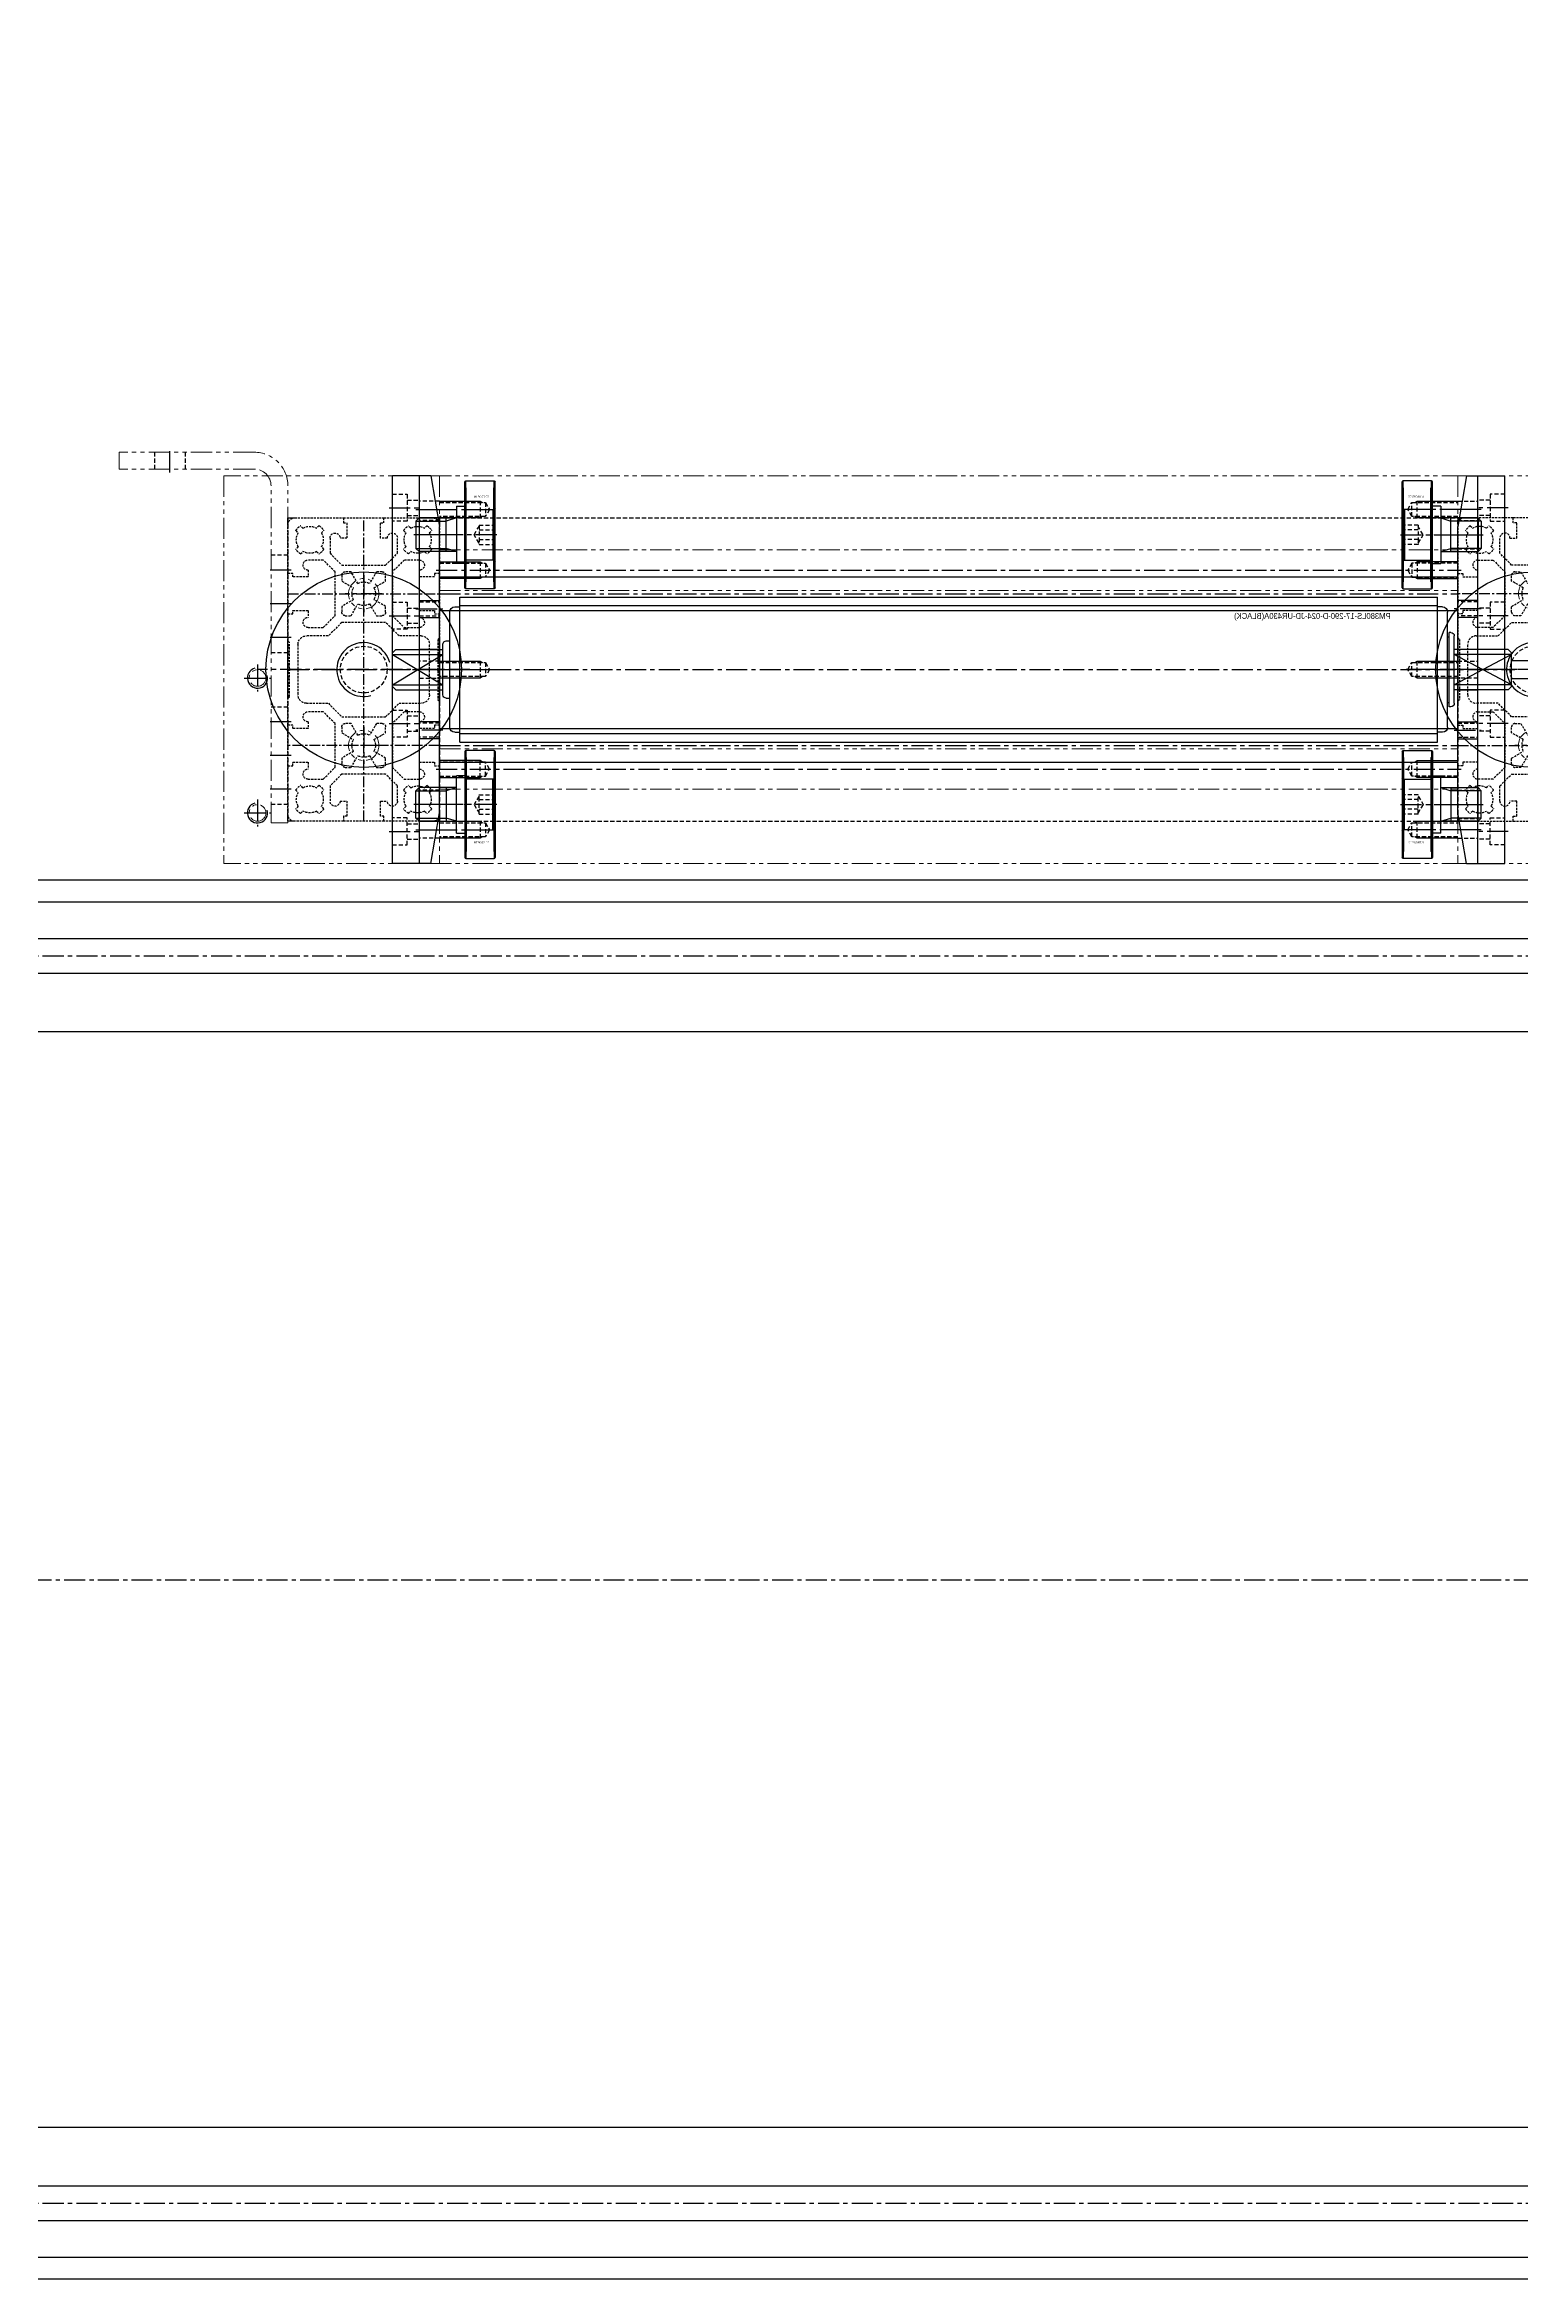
# Model space of a CAD drawing. Header units: inches. Extents: x 0 to 77285, y -118 to 40065.
# Drawn here: x 67641 to 68079, y 22581 to 23244 of the extents above; entities that cross this region are included whole.
import ezdxf
from ezdxf.enums import TextEntityAlignment as Align

# ---------------------------------------------------------------- set-up
doc = ezdxf.new("R2010")
doc.units = ezdxf.units.IN
doc.header["$LTSCALE"] = 5
doc.header["$MEASUREMENT"] = 0
for name, pattern in [('CENTER', [2, 1.25, -0.25, 0.25, -0.25]), ('HIDDEN', [0.375, 0.25, -0.125]), ('PHANTOM', [2.5, 1.25, -0.25, 0.25, -0.25, 0.25, -0.25])]:
    doc.linetypes.add(name, pattern=pattern)
for name, color, linetype in [('11', 1, 'CENTER'), ('22', 2, 'HIDDEN'), ('44', 4, 'Continuous'), ('55', 5, 'Continuous'), ('77', 40, 'HIDDEN'), ('99', 181, 'Continuous'), ('A', 8, 'Continuous'), ('B', 123, 'Continuous'), ('BOM-T', 4, 'Continuous'), ('G', 231, 'Continuous'), ('T', 3, 'Continuous')]:
    doc.layers.add(name, color=color, linetype=linetype)
doc.layers.add('33', color=3, linetype='PHANTOM', lineweight=9)
doc.styles.add('SCI', font='')
doc.styles.get("Standard").update_dxf_attribs({"font": 'arial.ttf'})
doc.styles.get('SCI').set_extended_font_data('Gulim')
doc.dimstyles.new('SCH', dxfattribs={"dimtxt": 2.5, "dimasz": 2, "dimexe": 1.25, "dimexo": 0.625, "dimtad": 1, "dimdec": 8, "dimtxsty": 'SCI', "dimcen": 2.5, "dimclrd": 4, "dimclre": 4, "dimclrt": 7, "dimadec": 8, "dimazin": 2, "dimtfac": 1, "dimtdec": 8, "dimtmove": 0, "dimatfit": 3, "dimfxl": 1, "dimarcsym": 0})

# ---------------------------------------------------------------- blocks, each defined once
blk = doc.blocks.new('A$C49a8f0fe')
for p, q in [((520, 207.5), (2849.86, 207.5)), ((520, 162.5), (2849.86, 162.5)), ((520, -162.5), (2849.86, -162.5)), ((520, -207.5), (2849.86, -207.5))]:
    blk.add_line(p, q)
at = {"layer": '11'}
for p, q in [((520, 185), (2849.86, 185)), ((2849.86, 0), (520, 0)), ((520, -185), (2849.86, -185))]:
    blk.add_line(p, q, dxfattribs=at)
at = {"layer": 'B'}
for p, q in [((520, 190.15), (2849.86, 190.15)), ((520, 179.85), (2849.86, 179.85)), ((520, -179.85), (2849.86, -179.85)), ((520, -190.15), (2849.86, -190.15))]:
    blk.add_line(p, q, dxfattribs=at)
at = {"layer": 'G'}
for p, q in [((520, 201), (2849.86, 201)), ((520, -201), (2849.86, -201))]:
    blk.add_line(p, q, dxfattribs=at)
blk = doc.blocks.new('*D702')
at = {"color": 4, "lineweight": -2, "transparency": 16777216}
for p, q in [((65936.66, 23010.89), (65936.66, 23314.87)), ((68496.66, 23017.57), (68496.66, 23314.87)), ((65966.66, 23296.12), (68466.66, 23296.12))]:
    blk.add_line(p, q, dxfattribs=at)
at = {"color": 4, "transparency": 16777216}
for points in [[(65966.66, 23301.12), (65966.66, 23291.12), (65936.66, 23296.12)], [(68466.66, 23301.12), (68466.66, 23291.12), (68496.66, 23296.12)]]:
    blk.add_solid(points, dxfattribs=at)
at = {"layer": 'Defpoints', "color": 0, "transparency": 16777216}
for p in [(68496.66, 23296.12), (68496.66, 23008.2), (65936.66, 23001.52)]:
    blk.add_point(p, dxfattribs=at)
at = {"color": 7, "transparency": 16777216, "insert": (67216.66, 23324.72), "char_height": 37.5, "attachment_point": 5, "style": 'SCI'}
blk.add_mtext('2560', dxfattribs=at)
blk = doc.blocks.new('A$C682b3a79')
for p, q in [((5, 21.5), (5, -21.5)), ((5, 21.5), (295, 21.5)), ((295, 21.5), (295, -21.5)), ((2, 17.06), (2, -17.06)), ((3.54, 18.6), (5, 18.6)), ((5, 19), (295, 19)), ((296.46, 18.6), (295, 18.6)), ((298, 17.06), (298, -17.06)), ((0, 7.5), (0, -7.5)), ((1, 8.5), (2, 8.5)), ((298, 9.75), (298.5, 9.75)), ((298.5, 11), (298.5, -11)), ((299, 11), (298.5, 11)), ((300, 10), (300, -10)), ((-15, 5), (-14, 6)), ((-15, 5), (-15, -5)), ((-15, 4.47), (0, 4.47)), ((-15, -4.47), (0, 4.47)), ((-15, 4.47), (0, -4.47)), ((-14, 6), (0, 6)), ((316, 6), (300, 6)), ((317, 4.47), (300, 4.47)), ((317, -4.47), (300, 4.47)), ((317, 4.47), (300, -4.47)), ((317, 5), (316, 6)), ((317, 5), (317, -5)), ((322.13, 2.75), (317, 2.75)), ((-15, -4.47), (0, -4.47)), ((-15, -5), (-14, -6)), ((-14, -6), (0, -6)), ((317, -4.47), (300, -4.47)), ((316, -6), (300, -6)), ((317, -5), (316, -6)), ((317, -2.75), (322.71, -2.75)), ((1, -8.5), (2, -8.5)), ((298, -9.75), (298.5, -9.75)), ((299, -11), (298.5, -11)), ((3.54, -18.6), (5, -18.6)), ((5, -19), (295, -19)), ((296.46, -18.6), (295, -18.6)), ((5, -21.5), (295, -21.5))]:
    blk.add_line(p, q)
for centre, radius, start, end in [((3.54, 17.06), 1.54, 90, 180), ((296.46, 17.06), 1.54, 0, 90), ((1, 7.5), 1, 90, 180), ((299, 10), 1, 0, 90), ((1, -7.5), 1, 180, 270), ((299, -10), 1, 270, 0), ((3.54, -17.06), 1.54, 180, 270), ((296.46, -17.06), 1.54, 270, 0)]:
    blk.add_arc(centre, radius, start, end)
at = {"layer": '11'}
blk.add_line((-16, 0), (318, 0), dxfattribs=at)
at = {"layer": '44', "style": 'SCI'}
blk.add_text('PM380LS-17-290-D-024-JD-UR430A(BLACK)', height=1.7308, rotation=180, dxfattribs=at).set_placement((257.89, -15.92), align=Align.MIDDLE_CENTER)
blk = doc.blocks.new('A$Cf6608077')
for p, q in [((2.5, 15.7), (2.5, -15.7)), ((2.93, 13.95), (2.5, 13.95)), ((2.8, 16), (2.8, -16)), ((11.2, 16), (2.8, 16)), ((2.93, 13.95), (2.93, -13.95)), ((11.07, 13.95), (11.07, -13.95)), ((11.5, 13.95), (11.07, 13.95)), ((11.2, 16), (11.2, -16)), ((11.5, 15.7), (11.5, -15.7)), ((0, -8.5), (0, 8.5)), ((2.5, 8.5), (0, 8.5)), ((2.93, 9.65), (2.5, 9.65)), ((11.2, 7.5), (2.8, 7.5)), ((10.8, 7.5), (2.8, 7.5)), ((11.2, 7.1), (10.8, 7.5)), ((10.8, -7.5), (10.8, 7.5)), ((11.5, 9.65), (11.07, 9.65)), ((-11.08, 5), (-12, 4.08)), ((-12, -4.08), (-12, 4.08)), ((-11.08, -5), (-11.08, 5)), ((0, 5), (-11.08, 5)), ((-12, -4.08), (-11.08, -5)), ((-11.08, -5), (0, -5)), ((0, -8.5), (2.5, -8.5)), ((2.5, -9.65), (2.93, -9.65)), ((2.8, -7.5), (11.2, -7.5)), ((2.8, -7.5), (10.8, -7.5)), ((10.8, -7.5), (11.2, -7.1)), ((11.07, -9.65), (11.5, -9.65)), ((2.5, -13.95), (2.93, -13.95)), ((2.8, -16), (11.2, -16)), ((11.07, -13.95), (11.5, -13.95))]:
    blk.add_line(p, q)
for centre, start, end in [((2.8, 15.7), 90, 180), ((11.2, 15.7), 0, 90), ((2.8, 7.8), 180, 270), ((2.8, 7.8), 180, 270), ((11.2, 7.8), 270, 0), ((2.8, -7.8), 90, 180), ((2.8, -7.8), 90, 180), ((11.2, -7.8), 0, 90), ((2.8, -15.7), 180, 270), ((11.2, -15.7), 270, 0)]:
    blk.add_arc(centre, 0.3, start, end)
blk.add_point((2.5, 0))
at = {"layer": '11'}
blk.add_line((11.95, 0), (-12.6, 0), dxfattribs=at)
at = {"layer": '22'}
for p, q in [((6.7, 2.5), (5.26, 0)), ((5.26, 0), (6.7, -2.5)), ((6.7, 2.89), (11.2, 2.89)), ((6.7, -2.89), (6.7, 2.89)), ((6.7, 1.44), (11.2, 1.44)), ((6.7, -1.44), (11.2, -1.44)), ((6.7, -2.89), (11.2, -2.89))]:
    blk.add_line(p, q, dxfattribs=at)
at = {"layer": 'T'}
for p, q in [((-12, 4.08), (-3, 4.08)), ((0, 5), (-3, 4.08)), ((-3, 5), (-3, -5)), ((-12, -4.08), (-3, -4.08)), ((0, -5), (-3, -4.08))]:
    blk.add_line(p, q, dxfattribs=at)
at = {"layer": 'BOM-T', "color": 4}
blk.add_text('NTBG32-12', height=0.6, dxfattribs=at).set_placement((5.17, -11.57, 0))
blk = doc.blocks.new('A$C9d25616f')
for p, q in [((0, 0), (115, 0)), ((0, 0), (0, -6)), ((51.4, 0), (51.4, -6)), ((63.6, 0), (63.6, -6)), ((115, 0), (115, -6)), ((0, -6), (115, -6))]:
    blk.add_line(p, q)
at = {"layer": '11'}
for p, q in [((10, 1, 0), (10, -7, 0)), ((17.5, -7, 0), (17.5, 1, 0)), ((39.5, 1), (39.5, -7)), ((57.5, 2), (57.5, -8)), ((75.5, -7), (75.5, 1)), ((97.5, -7, 0), (97.5, 1, 0)), ((105, 1, 0), (105, -7, 0))]:
    blk.add_line(p, q, dxfattribs=at)
at = {"layer": '22'}
for p, q in [((7.5, -6, 0), (7.5, 0, 0)), ((12.5, 0, 0), (12.5, -6, 0)), ((55, -6), (55, 0)), ((60, 0), (60, -6)), ((102.5, 0, 0), (102.5, -6, 0)), ((107.5, -6, 0), (107.5, 0, 0))]:
    blk.add_line(p, q, dxfattribs=at)
at = {"layer": '77'}
for p, q in [((13.31, -6, 0), (13.31, 0, 0)), ((21.69, -6, 0), (21.69, 0, 0)), ((37.43, 0), (37.43, -6)), ((41.57, 0), (41.57, -6)), ((73.43, -6), (73.43, 0)), ((77.57, -6), (77.57, 0)), ((93.31, -6, 0), (93.31, 0, 0)), ((101.69, -6, 0), (101.69, 0, 0))]:
    blk.add_line(p, q, dxfattribs=at)
at = {"layer": 'T'}
for p, q in [((12.5, -6, 0), (12.5, 0, 0)), ((22.5, -6, 0), (22.5, 0, 0)), ((37, 0), (37, -6)), ((42, 0), (42, -6)), ((73, -6), (73, 0)), ((78, -6), (78, 0)), ((92.5, -6, 0), (92.5, 0, 0)), ((102.5, -6, 0), (102.5, 0, 0))]:
    blk.add_line(p, q, dxfattribs=at)
blk = doc.blocks.new('A$C743419b7')
for p, q in [((0, 29, 0), (115, 29, 0)), ((0, 29, 0), (0, -401)), ((115, 29, 0), (115, -401)), ((0, -35), (115, -35)), ((0, -337), (115, -337)), ((0, -401, 0), (115, -401, 0))]:
    blk.add_line(p, q)
for centre, radius in [((30, 19, 0), 2.46), ((70, 19, 0), 2.46), ((35, -12.5, 0), 4.5), ((80, -12.5, 0), 4.5), ((35, -359.5, 0), 4.5), ((80, -359.5, 0), 4.5), ((60, -391, 0), 2.46), ((100, -391, 0), 2.46)]:
    blk.add_circle(centre, radius)
at = {"layer": '11'}
for p, q in [((30, 23, 0), (30, 15, 0)), ((70, 23, 0), (70, 15, 0)), ((26, 19, 0), (34, 19, 0)), ((66, 19, 0), (74, 19, 0)), ((29.5, -12.5, 0), (40.5, -12.5, 0)), ((35, -7, 0), (35, -18, 0)), ((74.5, -12.5, 0), (85.5, -12.5, 0)), ((80, -7, 0), (80, -18, 0)), ((10, -34, 0), (10, -50.79, 0)), ((57.5, -34, 0), (57.5, -50.79, 0)), ((105, -34, 0), (105, -50.79, 0)), ((10, -338), (10, -321.21)), ((57.5, -338, 0), (57.5, -321.21, 0)), ((105, -338, 0), (105, -321.21, 0)), ((35, -354, 0), (35, -365, 0)), ((80, -354, 0), (80, -365, 0)), ((29.5, -359.5, 0), (40.5, -359.5, 0)), ((74.5, -359.5, 0), (85.5, -359.5, 0)), ((56, -391, 0), (64, -391, 0)), ((60, -395, 0), (60, -387, 0)), ((96, -391, 0), (104, -391, 0)), ((100, -395, 0), (100, -387, 0))]:
    blk.add_line(p, q, dxfattribs=at)
at = {"layer": '22'}
for p, q in [((7.93, -48.6, 0), (7.93, -35, 0)), ((12.07, -35, 0), (12.07, -48.6, 0)), ((55.43, -48.6, 0), (55.43, -35, 0)), ((59.57, -35, 0), (59.57, -48.6, 0)), ((102.93, -48.6, 0), (102.93, -35, 0)), ((107.07, -35, 0), (107.07, -48.6, 0)), ((12.5, -47, 0), (7.5, -47, 0)), ((10, -49.79, 0), (7.93, -48.6, 0)), ((12.07, -48.6, 0), (7.93, -48.6, 0)), ((12.07, -48.6, 0), (10, -49.79, 0)), ((60, -47, 0), (55, -47, 0)), ((57.5, -49.79, 0), (55.43, -48.6, 0)), ((59.57, -48.6, 0), (55.43, -48.6, 0)), ((59.57, -48.6, 0), (57.5, -49.79, 0)), ((107.5, -47, 0), (102.5, -47, 0)), ((105, -49.79, 0), (102.93, -48.6, 0)), ((107.07, -48.6, 0), (102.93, -48.6, 0)), ((107.07, -48.6, 0), (105, -49.79, 0)), ((7.93, -323.4), (10, -322.21)), ((7.93, -337), (7.93, -323.4)), ((7.93, -323.4), (12.07, -323.4)), ((10, -322.21), (12.07, -323.4)), ((12.07, -323.4), (12.07, -337)), ((55.43, -323.4, 0), (57.5, -322.21, 0)), ((55.43, -337, 0), (55.43, -323.4, 0)), ((55.43, -323.4, 0), (59.57, -323.4, 0)), ((57.5, -322.21, 0), (59.57, -323.4, 0)), ((59.57, -323.4, 0), (59.57, -337, 0)), ((102.93, -323.4, 0), (105, -322.21, 0)), ((102.93, -337, 0), (102.93, -323.4, 0)), ((102.93, -323.4, 0), (107.07, -323.4, 0)), ((105, -322.21, 0), (107.07, -323.4, 0)), ((107.07, -323.4, 0), (107.07, -337, 0)), ((7.5, -325), (12.5, -325)), ((55, -325, 0), (60, -325, 0)), ((102.5, -325, 0), (107.5, -325, 0))]:
    blk.add_line(p, q, dxfattribs=at)
at = {"layer": 'T'}
for p, q in [((7.5, -47, 0), (7.5, -35, 0)), ((12.5, -35, 0), (12.5, -47, 0)), ((55, -47, 0), (55, -35, 0)), ((60, -35, 0), (60, -47, 0)), ((102.5, -47, 0), (102.5, -35, 0)), ((107.5, -35, 0), (107.5, -47, 0)), ((7.93, -47.75, 0), (7.5, -47, 0)), ((12.5, -47, 0), (12.07, -47.75, 0)), ((55.43, -47.75, 0), (55, -47, 0)), ((60, -47, 0), (59.57, -47.75, 0)), ((102.93, -47.75, 0), (102.5, -47, 0)), ((107.5, -47, 0), (107.07, -47.75, 0)), ((7.5, -325), (7.93, -324.25)), ((12.07, -324.25), (12.5, -325)), ((55, -325, 0), (55.43, -324.25, 0)), ((59.57, -324.25, 0), (60, -325, 0)), ((102.5, -325, 0), (102.93, -324.25, 0)), ((107.07, -324.25, 0), (107.5, -325, 0)), ((7.5, -337), (7.5, -325)), ((12.5, -325), (12.5, -337)), ((55, -337, 0), (55, -325, 0)), ((60, -325, 0), (60, -337, 0)), ((102.5, -337, 0), (102.5, -325, 0)), ((107.5, -325, 0), (107.5, -337, 0))]:
    blk.add_line(p, q, dxfattribs=at)
for centre, start, end in [((30, 19, 0), 255, 165), ((70, 19, 0), 255, 165), ((60, -391, 0), 195, 105), ((100, -391, 0), 195, 105)]:
    blk.add_arc(centre, 3, start, end, dxfattribs=at)
blk = doc.blocks.new('A$C47db6cef')
at = {"ltscale": 0.506191}
for p, q in [((0, 43), (0, 28.5)), ((16.5, 45), (2, 45)), ((3.05, 40.53), (2.33, 41.26)), ((3.74, 42.67), (4.47, 41.95)), ((8.53, 41.95), (9.26, 42.67)), ((10.67, 41.26), (9.95, 40.53)), ((16.5, 43.5), (16.5, 45)), ((28.5, 45), (16.5, 45)), ((17.5, 43.5), (16.5, 43.5)), ((17.5, 39), (17.5, 43.5)), ((27.5, 43.5), (27.5, 39)), ((28.5, 43.5), (27.5, 43.5)), ((28.5, 45), (28.5, 43.5)), ((36.5, 45), (28.5, 45)), ((37, 44.5), (36.5, 45)), ((44.7, 44.5), (37, 44.5)), ((37.5, 42), (52.5, 42)), ((45, 44.2), (44.7, 44.5)), ((45.3, 44.5), (45, 44.2)), ((53, 44.5), (45.3, 44.5)), ((53.5, 45), (53, 44.5)), ((61.5, 45), (53.5, 45)), ((61.5, 43.5), (61.5, 45)), ((73.5, 45), (61.5, 45)), ((62.5, 43.5), (61.5, 43.5)), ((62.5, 39), (62.5, 43.5)), ((72.5, 43.5), (72.5, 39)), ((73.5, 43.5), (72.5, 43.5)), ((73.5, 45), (73.5, 43.5)), ((88, 45), (73.5, 45)), ((80.05, 40.53), (79.33, 41.26)), ((80.74, 42.67), (81.47, 41.95)), ((85.53, 41.95), (86.26, 42.67)), ((87.67, 41.26), (86.95, 40.53)), ((90, 28.5), (90, 43)), ((2.33, 35.74), (3.05, 36.47)), ((4.47, 35.05), (3.74, 34.33)), ((9.26, 34.33), (8.53, 35.05)), ((9.95, 36.47), (10.67, 35.74)), ((12.5, 34.5), (12.5, 39)), ((16, 31), (12.5, 34.5)), ((15.5, 39), (17.5, 39)), ((27.5, 39), (29.5, 39)), ((32.5, 34.5), (29, 31)), ((32.5, 39), (32.5, 34.5)), ((35, 33), (35, 39.5)), ((55, 39.5), (55, 33)), ((57.5, 34.5), (57.5, 39)), ((61, 31), (57.5, 34.5)), ((60.5, 39), (62.5, 39)), ((72.5, 39), (74.5, 39)), ((77.5, 34.5), (74, 31)), ((77.5, 39), (77.5, 34.5)), ((79.33, 35.74), (80.05, 36.47)), ((81.47, 35.05), (80.74, 34.33)), ((86.26, 34.33), (85.53, 35.05)), ((86.95, 36.47), (87.67, 35.74)), ((0, 28.5), (1.5, 28.5)), ((0, 28.5), (0, 16.5)), ((1.5, 28.5), (1.5, 27.5)), ((1.5, 27.5), (6, 27.5)), ((6, 32.5), (10.5, 32.5)), ((6, 27.5), (6, 29.5)), ((10.5, 32.5), (14, 29)), ((14, 29), (14, 22.8)), ((22.2, 31), (16, 31)), ((16, 26.25), (16, 28)), ((17, 29), (18.75, 29)), ((18.75, 29), (20.75, 25.53)), ((22.5, 30.7), (22.2, 31)), ((22.8, 31), (22.5, 30.7)), ((29, 31), (22.8, 31)), ((24.25, 25.53), (26.25, 29)), ((26.25, 29), (28, 29)), ((29, 28), (29, 26.25)), ((31, 29), (35, 33)), ((31, 16), (31, 29)), ((55, 33), (59, 29)), ((59, 29), (59, 16)), ((67.2, 31), (61, 31)), ((61, 26.25), (61, 28)), ((62, 29), (63.75, 29)), ((63.75, 29), (65.75, 25.53)), ((67.5, 30.7), (67.2, 31)), ((67.8, 31), (67.5, 30.7)), ((74, 31), (67.8, 31)), ((69.25, 25.53), (71.25, 29)), ((71.25, 29), (73, 29)), ((74, 28), (74, 26.25)), ((76, 29), (79.5, 32.5)), ((76, 22.8), (76, 29)), ((79.5, 32.5), (84, 32.5)), ((84, 29.5), (84, 27.5)), ((84, 27.5), (88.5, 27.5)), ((88.5, 28.5), (90, 28.5)), ((88.5, 27.5), (88.5, 28.5)), ((90, 16.5), (90, 28.5)), ((14, 22.8), (14.3, 22.5)), ((14.3, 22.5), (14, 22.2)), ((14, 22.2), (14, 16)), ((19.47, 24.25), (16, 26.25)), ((16, 18.75), (19.47, 20.75)), ((29, 26.25), (25.53, 24.25)), ((25.53, 20.75), (29, 18.75)), ((64.47, 24.25), (61, 26.25)), ((61, 18.75), (64.47, 20.75)), ((74, 26.25), (70.53, 24.25)), ((70.53, 20.75), (74, 18.75)), ((75.7, 22.5), (76, 22.8)), ((76, 22.2), (75.7, 22.5)), ((76, 16), (76, 22.2)), ((0, 16.5), (0, 2)), ((1.5, 16.5), (0, 16.5)), ((1.5, 17.5), (1.5, 16.5)), ((6, 17.5), (1.5, 17.5)), ((6, 15.5), (6, 17.5)), ((14, 16), (10.5, 12.5)), ((12.5, 10.5), (16, 14)), ((16, 17), (16, 18.75)), ((16, 14), (22.2, 14)), ((18.75, 16), (17, 16)), ((20.75, 19.47), (18.75, 16)), ((22.2, 14), (22.5, 14.3)), ((22.5, 14.3), (22.8, 14)), ((22.8, 14), (29, 14)), ((26.25, 16), (24.25, 19.47)), ((28, 16), (26.25, 16)), ((29, 18.75), (29, 17)), ((29, 14), (32.5, 10.5)), ((35, 12), (31, 16)), ((59, 16), (55, 12)), ((57.5, 10.5), (61, 14)), ((61, 17), (61, 18.75)), ((61, 14), (67.2, 14)), ((63.75, 16), (62, 16)), ((65.75, 19.47), (63.75, 16)), ((67.2, 14), (67.5, 14.3)), ((67.5, 14.3), (67.8, 14)), ((67.8, 14), (74, 14)), ((71.25, 16), (69.25, 19.47)), ((73, 16), (71.25, 16)), ((74, 18.75), (74, 17)), ((74, 14), (77.5, 10.5)), ((79.5, 12.5), (76, 16)), ((84, 17.5), (84, 15.5)), ((88.5, 17.5), (84, 17.5)), ((88.5, 16.5), (88.5, 17.5)), ((90, 16.5), (88.5, 16.5)), ((90, 2), (90, 16.5)), ((3.05, 8.53), (2.33, 9.26)), ((3.74, 10.67), (4.47, 9.95)), ((10.5, 12.5), (6, 12.5)), ((8.53, 9.95), (9.26, 10.67)), ((10.67, 9.26), (9.95, 8.53)), ((12.5, 6), (12.5, 10.5)), ((32.5, 10.5), (32.5, 6)), ((35, 5.5), (35, 12)), ((55, 12), (55, 5.5)), ((57.5, 6), (57.5, 10.5)), ((77.5, 10.5), (77.5, 6)), ((80.05, 8.53), (79.33, 9.26)), ((84, 12.5), (79.5, 12.5)), ((80.74, 10.67), (81.47, 9.95)), ((85.53, 9.95), (86.26, 10.67)), ((87.67, 9.26), (86.95, 8.53)), ((2, 0), (16.5, 0)), ((2.33, 3.74), (3.05, 4.47)), ((4.47, 3.05), (3.74, 2.33)), ((9.26, 2.33), (8.53, 3.05)), ((9.95, 4.47), (10.67, 3.74)), ((17.5, 6), (15.5, 6)), ((16.5, 1.5), (17.5, 1.5)), ((16.5, 0), (16.5, 1.5)), ((16.5, 0), (28.5, 0)), ((17.5, 1.5), (17.5, 6)), ((27.5, 6), (27.5, 1.5)), ((29.5, 6), (27.5, 6)), ((27.5, 1.5), (28.5, 1.5)), ((28.5, 1.5), (28.5, 0)), ((28.5, 0), (35.55, 0)), ((35.55, 0), (36.05, 0.5)), ((36.05, 0.5), (44.7, 0.5)), ((52.5, 3), (37.5, 3)), ((44.7, 0.5), (45, 0.8)), ((45, 0.8), (45.3, 0.5)), ((45.3, 0.5), (53.95, 0.5)), ((53.95, 0.5), (54.45, 0)), ((62.5, 6), (60.5, 6)), ((61.5, 1.5), (62.5, 1.5)), ((61.5, 0), (61.5, 1.5)), ((62.5, 1.5), (62.5, 6)), ((72.5, 6), (72.5, 1.5)), ((74.5, 6), (72.5, 6)), ((72.5, 1.5), (73.5, 1.5)), ((73.5, 1.5), (73.5, 0)), ((79.33, 3.74), (80.05, 4.47)), ((81.47, 3.05), (80.74, 2.33)), ((86.26, 2.33), (85.53, 3.05)), ((86.95, 4.47), (87.67, 3.74))]:
    blk.add_line(p, q, dxfattribs=at)
for p, q in [((54.45, 0), (61.5, 0)), ((61.5, 0), (73.5, 0)), ((73.5, 0), (88, 0))]:
    blk.add_line(p, q)
for centre, radius, start, end in [((2, 43), 2, 90, 180), ((6.5, 38.5), 5, 123.46304, 146.53696), ((6.5, 38.5), 4, 149.47751, 210.52249), ((6.5, 38.5), 4, 59.47751, 120.52249), ((6.5, 38.5), 5, 33.46304, 56.53696), ((6.5, 38.5), 4, 329.47751, 30.52249), ((14, 39), 1.5, 0, 180), ((31, 39), 1.5, 0, 180), ((37.5, 39.5), 2.5, 90, 180), ((52.5, 39.5), 2.5, 0, 90), ((59, 39), 1.5, 0, 180), ((76, 39), 1.5, 0, 180), ((83.5, 38.5), 5, 123.46304, 146.53696), ((83.5, 38.5), 4, 149.47751, 210.52249), ((83.5, 38.5), 4, 59.47751, 120.52249), ((83.5, 38.5), 5, 33.46304, 56.53696), ((83.5, 38.5), 4, 329.47751, 30.52249), ((88, 43), 2, 0, 90), ((6.5, 38.5), 5, 213.46304, 236.53696), ((6.5, 38.5), 4, 239.47751, 300.52249), ((6.5, 38.5), 5, 303.46304, 326.53696), ((83.5, 38.5), 5, 213.46304, 236.53696), ((83.5, 38.5), 4, 239.47751, 300.52249), ((83.5, 38.5), 5, 303.46304, 326.53696), ((6, 31), 1.5, 90, 270), ((17, 28), 1, 90, 180), ((28, 28), 1, 0, 90), ((62, 28), 1, 90, 180), ((73, 28), 1, 0, 90), ((84, 31), 1.5, 270, 90), ((22.5, 22.5), 3.5, 150, 210), ((22.5, 22.5), 3.5, 60, 120), ((22.5, 22.5), 3.5, 330, 30), ((67.5, 22.5), 3.5, 150, 210), ((67.5, 22.5), 3.5, 60, 120), ((67.5, 22.5), 3.5, 330, 30), ((6, 14), 1.5, 90, 270), ((17, 17), 1, 180, 270), ((22.5, 22.5), 3.5, 240, 300), ((28, 17), 1, 270, 0), ((62, 17), 1, 180, 270), ((67.5, 22.5), 3.5, 240, 300), ((73, 17), 1, 270, 0), ((84, 14), 1.5, 270, 90), ((6.5, 6.5), 5, 123.46304, 146.53696), ((6.5, 6.5), 4, 149.47751, 210.52249), ((6.5, 6.5), 4, 59.47751, 120.52249), ((6.5, 6.5), 5, 33.46304, 56.53696), ((6.5, 6.5), 4, 329.47751, 30.52249), ((83.5, 6.5), 5, 123.46304, 146.53696), ((83.5, 6.5), 4, 149.47751, 210.52249), ((83.5, 6.5), 4, 59.47751, 120.52249), ((83.5, 6.5), 5, 33.46304, 56.53696), ((83.5, 6.5), 4, 329.47751, 30.52249), ((2, 2), 2, 180, 270), ((6.5, 6.5), 5, 213.46304, 236.53696), ((6.5, 6.5), 4, 239.47751, 300.52249), ((6.5, 6.5), 5, 303.46304, 326.53696), ((14, 6), 1.5, 180, 0), ((31, 6), 1.5, 180, 0), ((37.5, 5.5), 2.5, 180, 270), ((52.5, 5.5), 2.5, 270, 0), ((59, 6), 1.5, 180, 0), ((76, 6), 1.5, 180, 0), ((83.5, 6.5), 5, 213.46304, 236.53696), ((83.5, 6.5), 4, 239.47751, 300.52249), ((83.5, 6.5), 5, 303.46304, 326.53696), ((88, 2), 2, 270, 0)]:
    blk.add_arc(centre, radius, start, end, dxfattribs=at)
at = {"layer": '11', "ltscale": 0.506191}
for p, q in [((22.5, 45), (22.5, 0)), ((67.5, 0), (67.5, 45)), ((90, 22.5), (0, 22.5))]:
    blk.add_line(p, q, dxfattribs=at)
at = {"layer": '11'}
blk.add_line((45, 45), (45, 0), dxfattribs=at)
at = {"layer": 'A', "ltscale": 0.506191}
for p, q in [((0, 45), (0, 43)), ((2, 45), (0, 45)), ((53.5, 45), (36.5, 45)), ((90, 45), (88, 45)), ((90, 43), (90, 45)), ((0, 2), (0, 0)), ((0, 0), (2, 0)), ((35.55, 0), (54.45, 0)), ((90, 0), (90, 2))]:
    blk.add_line(p, q, dxfattribs=at)
at = {"layer": 'A'}
blk.add_line((88, 0), (90, 0), dxfattribs=at)
blk = doc.blocks.new('A$C6267fb60')
for p, q in [((-22.5, 32.5), (67.5, 32.5)), ((-22.5, 32.5), (67.5, 32.5)), ((-22.5, -314.5), (-22.5, -12.5)), ((67.5, -12.5), (-22.5, -12.5)), ((67.5, -314.5), (67.5, -12.5)), ((67.5, -314.5), (-22.5, -314.5)), ((-22.5, -359.5), (67.5, -359.5))]:
    blk.add_line(p, q)
at = {"layer": '11'}
for p, q in [((22.5, 41.5), (22.5, -21.5)), ((0, -314.5), (0, -12.5)), ((45, -314.5), (45, -12.5)), ((22.5, -305.5), (22.5, -368.5))]:
    blk.add_line(p, q, dxfattribs=at)
at = {"layer": '22'}
for centre in [(22.5, 10), (22.5, -337)]:
    blk.add_circle(centre, 6.92, dxfattribs=at)
at = {"layer": '44'}
for centre in [(22.5, 10), (22.5, -337)]:
    blk.add_circle(centre, 29, dxfattribs=at)
at = {"layer": 'A'}
for p, q in [((-5, -314.5), (-5, -12.5)), ((5, -314.5), (5, -12.5)), ((40, -314.5), (40, -12.5)), ((50, -314.5), (50, -12.5))]:
    blk.add_line(p, q, dxfattribs=at)
at = {"layer": 'T'}
for centre in [(22.5, 10), (22.5, -337)]:
    blk.add_arc(centre, 8, 105, 15, dxfattribs=at)
blk.add_blockref('A$C47db6cef', (-22.5, -12.5))
at = {"xscale": -1, "rotation": 180}
blk.add_blockref('A$C47db6cef', (-22.5, -314.5), dxfattribs=at)
blk = doc.blocks.new('A$Ce276e4a4')
for p, q in [((302, 6), (0, 6)), ((0, 6), (0, -6)), ((302, 6), (302, -6)), ((302, -6), (0, -6))]:
    blk.add_line(p, q)
at = {"layer": '11'}
blk.add_line((303, 0), (-1, 0), dxfattribs=at)
at = {"layer": '22'}
for p, q in [((13.6, 2.07), (0, 2.07)), ((12, -2.5), (12, 2.5)), ((14.79, 0), (13.6, 2.07)), ((13.6, -2.07), (13.6, 2.07)), ((13.6, -2.07), (14.79, 0)), ((287.21, 0), (288.4, 2.07)), ((288.4, -2.07), (287.21, 0)), ((288.4, 2.07), (302, 2.07)), ((288.4, -2.07), (288.4, 2.07)), ((290, -2.5), (290, 2.5)), ((0, -2.07), (13.6, -2.07)), ((302, -2.07), (288.4, -2.07))]:
    blk.add_line(p, q, dxfattribs=at)
at = {"layer": 'T'}
for p, q in [((12, 2.5), (0, 2.5)), ((12.75, 2.07), (12, 2.5)), ((289.25, 2.07), (290, 2.5)), ((290, 2.5), (302, 2.5)), ((0, -2.5), (12, -2.5)), ((12, -2.5), (12.75, -2.07)), ((290, -2.5), (289.25, -2.07)), ((302, -2.5), (290, -2.5))]:
    blk.add_line(p, q, dxfattribs=at)
blk = doc.blocks.new('A$Cfce181d2')
for p, q in [((0, 2.36), (15, 5)), ((0, 2.36), (0, -9)), ((100, 5), (15, 5)), ((115, 2.36), (100, 5)), ((115, 2.36), (115, -9)), ((115, -1), (0, -1)), ((115, -9), (0, -9))]:
    blk.add_line(p, q)
at = {"layer": '11'}
for p, q in [((9.5, -10), (9.5, 0)), ((41.5, -10), (41.5, 0)), ((73.5, -10), (73.5, 0)), ((105.5, -10), (105.5, 0))]:
    blk.add_line(p, q, dxfattribs=at)
at = {"layer": '22'}
for p, q in [((5.5, -9), (5.5, -4.6)), ((5.5, -4.6), (13.5, -4.6)), ((7.25, -4.6), (7.25, -1)), ((11.75, -4.6), (11.75, -1)), ((13.5, -4.6), (13.5, -9)), ((37.5, -9), (37.5, -4.6)), ((37.5, -4.6), (45.5, -4.6)), ((39.25, -4.6), (39.25, -1)), ((43.75, -4.6), (43.75, -1)), ((45.5, -4.6), (45.5, -9)), ((69.5, -9), (69.5, -4.6)), ((69.5, -4.6), (77.5, -4.6)), ((71.25, -4.6), (71.25, -1)), ((75.75, -4.6), (75.75, -1)), ((77.5, -4.6), (77.5, -9)), ((109.5, -4.6), (101.5, -4.6)), ((101.5, -4.6), (101.5, -9)), ((103.25, -4.6), (103.25, -1)), ((107.75, -4.6), (107.75, -1)), ((109.5, -9), (109.5, -4.6))]:
    blk.add_line(p, q, dxfattribs=at)
blk = doc.blocks.new('A$C0b4c8b3c')
for p, q in [((0, 0), (-100, 0)), ((0, 0), (0, -5)), ((0, -5), (-100, -5)), ((-110, -10), (-110, -50)), ((-105, -10), (-105, -50)), ((-105, -50), (-110, -50))]:
    blk.add_line(p, q)
for radius in [10, 5]:
    blk.add_arc((-100, -10), radius, 90, 180)
at = {"layer": '11'}
for p, q in [((-75, 1), (-75, -6)), ((-65, 1), (-65, -6)), ((-55, 1), (-55, -6)), ((-30, 1), (-30, -6)), ((-20, 1), (-20, -6)), ((-10, 1), (-10, -6)), ((-104, -35), (-111, -35))]:
    blk.add_line(p, q, dxfattribs=at)
at = {"layer": '22'}
for p, q in [((-79.5, -5), (-79.5, 0)), ((-50.5, 0), (-50.5, -5)), ((-34.5, -5), (-34.5, 0)), ((-5.5, 0), (-5.5, -5)), ((-110, -30.5), (-105, -30.5)), ((-105, -39.5), (-110, -39.5))]:
    blk.add_line(p, q, dxfattribs=at)
blk = doc.blocks.new('A$Cb2968cb3')
for name, p, rotation in [('A$C0b4c8b3c', (-411, 12), 270), ('A$C743419b7', (-29, 115, 0), 270), ('A$C9d25616f', (-58, 115, 0), 270), ('A$Ce276e4a4', (-64, 87, 0), 180)]:
    blk.add_blockref(name, p, dxfattribs=dict(rotation=rotation))
at = {"xscale": -1, "rotation": 90}
blk.add_blockref('A$C9d25616f', (-372, 115, 0), dxfattribs=at)
at = {"xscale": -1}
blk.add_blockref('A$Ce276e4a4', (-64, 28, 0), dxfattribs=at)
at = {"layer": '55', "xscale": -1, "rotation": 180}
blk.add_blockref('A$C682b3a79', (-365, 57.5, 0), dxfattribs=at)
at = {"layer": '77', "rotation": 270}
blk.add_blockref('A$C6267fb60', (-51.5, 80), dxfattribs=at)
at = {"layer": '99', "xscale": -1, "rotation": 180}
blk.add_blockref('A$Cf6608077', (-361, 97.5, 0), dxfattribs=at)
at = {"layer": '99', "rotation": 180}
blk.add_blockref('A$Cf6608077', (-69, 97.5, 0), dxfattribs=at)
at = {"layer": '99'}
blk.add_blockref('A$Cf6608077', (-361, 17.5, 0), dxfattribs=at)
at = {"layer": '99', "xscale": -1}
blk.add_blockref('A$Cf6608077', (-69, 17.5, 0), dxfattribs=at)
at = {"layer": 'G', "rotation": 270}
blk.add_blockref('A$Cfce181d2', (-371, 115, 0), dxfattribs=at)
at = {"layer": 'G', "xscale": -1, "rotation": 90}
blk.add_blockref('A$Cfce181d2', (-59, 115, 0), dxfattribs=at)

msp = doc.modelspace()

# ---------------------------------------------------------------- block references
at = {"rotation": 180}
msp.add_blockref('A$C49a8f0fe', (68846.66475756, 22788.19522408), dxfattribs=at)
at = {"layer": '33'}
msp.add_blockref('A$Cb2968cb3', (68124.16475756, 23000.69522408, 0), dxfattribs=at)

# ---------------------------------------------------------------- dimensions: what is measured, and where the dimension line sits
dim = msp.add_linear_dim(base=(68496.6647575576, 23296.1181043683), p1=(65936.6647575576, 23001.5157321591), p2=(68496.6647575576, 23008.1952240834), dimstyle='SCH', override={"dimscale": 15})
dim.commit()
dim.dimension.update_dxf_attribs({"geometry": '*D702', "text_midpoint": (67216.6647575576, 23324.7174718783)})

doc.saveas('drawing.dxf')
